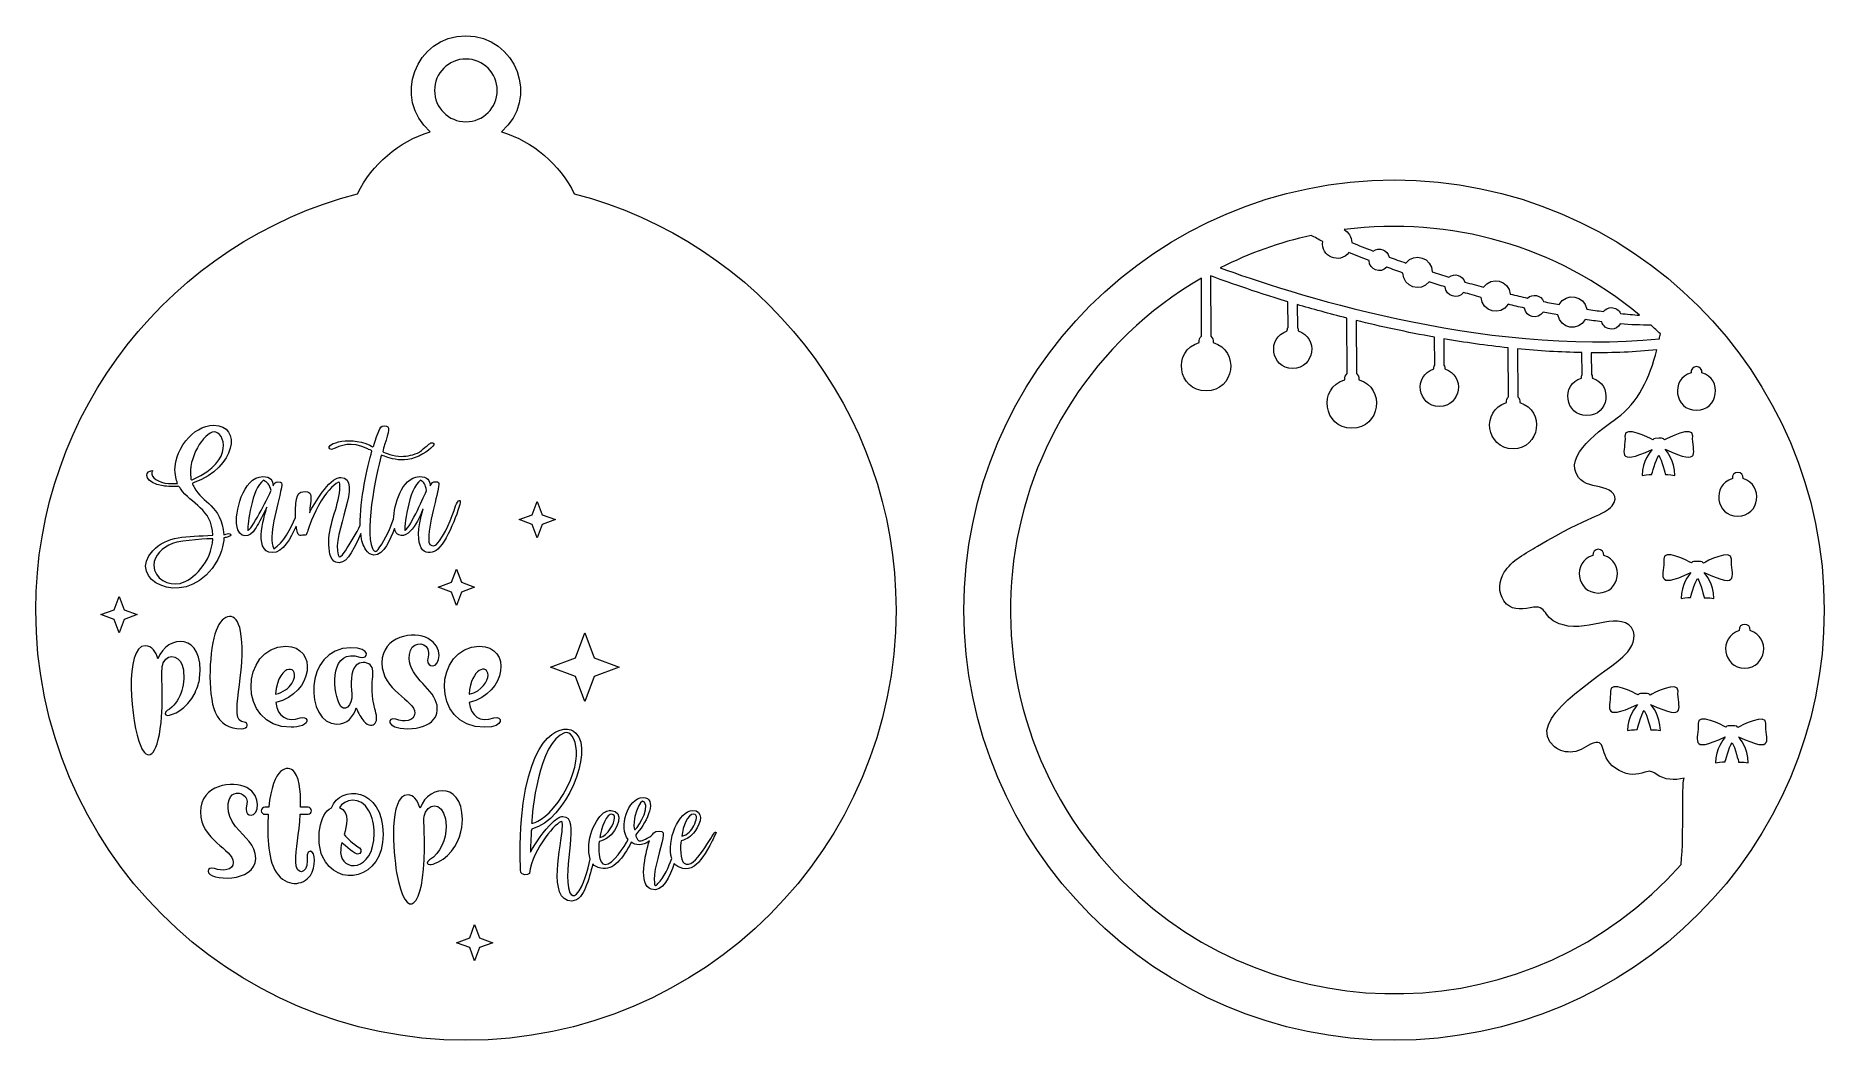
# Model space of a CAD drawing. Header units: inches. Extents: x 47 to 817, y 0 to 432.
import ezdxf

# ---------------------------------------------------------------- set-up
doc = ezdxf.new("R2010")
doc.units = ezdxf.units.IN
doc.header["$MEASUREMENT"] = 0
doc.layers.add('_U+0421_U+043B_U+043E_U+0439 1', color=7, linetype='Continuous')

msp = doc.modelspace()

# ---------------------------------------------------------------- linework, layer by layer
at = {"layer": '_U+0421_U+043B_U+043E_U+0439 1', "color": 7, "lineweight": 9, "true_color": 0xffffff}
for points in [[(260.95, 221.79), (255.25, 223.91), (260.95, 226.03), (263.06, 231.73), (265.18, 226.03), (270.88, 223.91), (265.18, 221.79), (263.06, 216.09), (260.95, 221.79)], [(228.34, 202.66), (230.46, 196.96), (236.15, 194.84), (230.46, 192.73), (228.34, 187.03), (226.22, 192.73), (220.52, 194.84), (226.22, 196.96), (228.34, 202.66)], [(91.05, 183.05), (85.35, 180.93), (83.23, 175.23), (81.11, 180.93), (75.41, 183.05), (81.11, 185.17), (83.23, 190.87), (85.35, 185.17), (91.05, 183.05)], [(268.77, 160.43), (279.57, 164.44), (283.58, 175.23), (287.59, 164.44), (298.38, 160.43), (287.59, 156.42), (283.58, 145.62), (279.57, 156.42), (268.77, 160.43)], [(238.27, 44.05), (243.97, 41.93), (238.27, 39.82), (236.15, 34.12), (234.04, 39.82), (228.34, 41.93), (234.04, 44.05), (236.15, 49.75), (238.27, 44.05)]]:
    msp.add_lwpolyline(points, dxfattribs=at)
at = {"layer": '_U+0421_U+043B_U+043E_U+0439 1', "color": 1, "lineweight": 9, "true_color": 0xff0000}
for points, knots in [([(278.99, 364.08), (272.7, 376.74), (261.42, 386.48), (247.72, 390.7), (264.14, 404.86), (254.16, 432), (232.39, 432), (210.61, 432), (200.63, 404.86), (217.05, 390.7), (203.35, 386.48), (192.07, 376.74), (185.79, 364.08), (106.17, 343.42), (47.39, 271.08), (47.39, 185), (47.39, 82.83), (130.21, 0), (232.39, 0), (334.56, 0), (417.39, 82.83), (417.39, 185), (417.39, 271.08), (358.6, 343.42), (278.99, 364.08)], [0, 0, 0, 0, 1, 1, 1, 2, 2, 2, 3, 3, 3, 4, 4, 4, 5, 5, 5, 6, 6, 6, 7, 7, 7, 8, 8, 8, 8]), ([(232.39, 422), (239.83, 422), (245.89, 415.94), (245.89, 408.5), (245.89, 401.06), (239.83, 395), (232.39, 395), (224.94, 395), (218.89, 401.06), (218.89, 408.5), (218.89, 415.94), (224.94, 422), (232.39, 422)], [0, 0, 0, 0, 1, 1, 1, 2, 2, 2, 3, 3, 3, 4, 4, 4, 4]), ([(631.61, 370), (529.44, 370), (446.61, 287.17), (446.61, 185), (446.61, 82.83), (529.44, 0), (631.61, 0), (733.79, 0), (816.61, 82.83), (816.61, 185), (816.61, 287.17), (733.78, 370), (631.61, 370)], [0, 0, 0, 0, 1, 1, 1, 2, 2, 2, 3, 3, 3, 4, 4, 4, 4]), ([(737.17, 311.82), (734.44, 312.03), (731.72, 312.28), (729.01, 312.56), (728.31, 314.05), (726.81, 315.08), (725.06, 315.08), (723.67, 315.08), (722.45, 314.42), (721.65, 313.41), (719.24, 313.72), (716.84, 314.06), (714.45, 314.41), (713.52, 320.38), (705.51, 321.71), (702.67, 316.39), (700.41, 316.81), (698.17, 317.24), (695.94, 317.69), (694.76, 320.44), (691.23, 321.23), (688.99, 319.17), (686.49, 319.73), (684.02, 320.3), (681.57, 320.89), (681.04, 326.8), (673.36, 328.75), (670.06, 323.85), (667.35, 324.58), (664.68, 325.33), (662.05, 326.1), (661.12, 328.97), (657.63, 330.1), (655.2, 328.15), (652.75, 328.9), (650.34, 329.66), (647.98, 330.42), (647.98, 336.51), (640.29, 339.06), (636.65, 334.25), (634.18, 335.12), (631.78, 335.98), (629.45, 336.84), (628.77, 339.88), (625.19, 341.28), (622.62, 339.41), (619.38, 340.65), (616.3, 341.87), (613.41, 343.05), (613.41, 345.48), (612.06, 347.55), (610.1, 348.61), (655.9, 354.54), (701.63, 341.51), (737.17, 311.82)], [0, 0, 0, 0, 1, 1, 1, 2, 2, 2, 3, 3, 3, 4, 4, 4, 5, 5, 5, 6, 6, 6, 7, 7, 7, 8, 8, 8, 9, 9, 9, 10, 10, 10, 11, 11, 11, 12, 12, 12, 13, 13, 13, 14, 14, 14, 15, 15, 15, 16, 16, 16, 17, 17, 17, 18, 18, 18, 18]), ([(556.87, 332.19), (569.24, 338.48), (582.36, 343.17), (595.99, 346.16), (597.5, 345.48), (599.16, 344.26), (600.91, 343.49), (599.95, 337), (608.26, 333.63), (612.16, 338.76), (614.9, 337.65), (617.8, 336.5), (620.86, 335.32), (620.92, 331.38), (625.77, 329.52), (628.45, 332.47), (630.7, 331.64), (633.03, 330.8), (635.41, 329.97), (635.41, 323.93), (643.07, 321.37), (646.72, 326.15), (648.97, 325.42), (651.27, 324.69), (653.61, 323.97), (653.87, 319.95), (658.97, 318.4), (661.42, 321.63), (663.92, 320.91), (666.46, 320.2), (669.04, 319.5), (669.36, 313.35), (677.42, 311.3), (680.67, 316.51), (682.97, 315.96), (685.3, 315.41), (687.65, 314.89), (688.19, 310.83), (693.51, 309.68), (695.67, 313.18), (697.78, 312.75), (699.91, 312.34), (702.05, 311.95), (702.98, 305.99), (710.99, 304.65), (713.82, 309.98), (716.18, 309.62), (718.54, 309.29), (720.92, 308.99), (721.45, 307.18), (723.1, 305.85), (725.09, 305.85), (726.71, 305.85), (728.11, 306.74), (728.87, 308.06), (733.3, 307.6), (737.72, 307.73), (742.19, 307.47), (743.52, 306.26), (744.83, 305.03), (746.13, 303.78), (745.99, 303.09), (745.85, 302.4), (745.7, 301.71), (670.08, 293.82), (583.93, 322.29), (556.87, 332.19)], [0, 0, 0, 0, 1, 1, 1, 2, 2, 2, 3, 3, 3, 4, 4, 4, 5, 5, 5, 6, 6, 6, 7, 7, 7, 8, 8, 8, 9, 9, 9, 10, 10, 10, 11, 11, 11, 12, 12, 12, 13, 13, 13, 14, 14, 14, 15, 15, 15, 16, 16, 16, 17, 17, 17, 18, 18, 18, 19, 19, 19, 20, 20, 20, 21, 21, 21, 22, 22, 22, 22]), ([(514.94, 68.33), (438.42, 144.84), (454.96, 273.1), (548.75, 327.75), (548.75, 327.75), (548.75, 302.79), (548.75, 302.79), (547.99, 302.13), (547.59, 301.17), (547.75, 300.07), (536.06, 296.64), (538.49, 279.23), (550.75, 279.23), (563.02, 279.23), (565.42, 296.64), (553.75, 300.07), (553.91, 301.17), (553.5, 302.13), (552.75, 302.79), (552.75, 302.79), (552.62, 328.75), (552.62, 328.75), (559.18, 326.3), (570.81, 322.16), (585.87, 317.62), (585.87, 317.62), (586.01, 306.6), (586.01, 306.6), (585.68, 306.08), (585.61, 305.57), (585.68, 305.03), (576.65, 302.38), (578.53, 288.92), (588.01, 288.92), (597.5, 288.92), (599.35, 302.38), (590.33, 305.03), (590.41, 305.57), (590.33, 306.08), (590.01, 306.6), (590.01, 306.6), (589.88, 316.43), (589.88, 316.43), (596.47, 314.49), (603.65, 312.5), (611.29, 310.56), (611.29, 310.56), (611.42, 286.76), (611.42, 286.76), (610.67, 286.1), (610.26, 285.14), (610.42, 284.04), (598.7, 280.6), (601.18, 263.19), (613.42, 263.19), (625.7, 263.19), (628.1, 280.61), (616.43, 284.04), (616.59, 285.14), (616.18, 286.1), (615.42, 286.76), (615.42, 286.76), (615.29, 309.56), (615.29, 309.56), (625.81, 306.97), (637.12, 304.49), (648.94, 302.36), (648.94, 302.36), (649.07, 290.27), (649.07, 290.27), (648.75, 289.75), (648.67, 289.24), (648.75, 288.7), (639.71, 286.05), (641.59, 272.58), (651.07, 272.58), (660.56, 272.58), (662.41, 286.05), (653.39, 288.7), (653.47, 289.24), (653.39, 289.75), (653.07, 290.27), (653.07, 290.27), (652.94, 301.66), (652.94, 301.66), (661.96, 300.11), (671.24, 298.79), (680.67, 297.77), (680.67, 297.77), (680.8, 276.73), (680.8, 276.73), (680.15, 276.11), (679.8, 275.23), (679.94, 274.22), (668.81, 270.95), (671.13, 254.37), (682.8, 254.37), (694.49, 254.37), (696.78, 270.95), (685.66, 274.22), (685.81, 275.23), (685.46, 276.11), (684.8, 276.73), (684.8, 276.73), (684.67, 297.36), (684.67, 297.36), (693.84, 296.47), (703.12, 295.89), (712.4, 295.72), (712.4, 295.72), (712.54, 286.31), (712.54, 286.31), (712.22, 285.79), (712.14, 285.28), (712.21, 284.74), (703.16, 282.07), (705.08, 268.62), (714.54, 268.62), (724.03, 268.62), (725.88, 282.08), (716.86, 284.74), (716.94, 285.28), (716.86, 285.78), (716.54, 286.31), (716.54, 286.31), (716.4, 295.67), (716.4, 295.67), (725.86, 295.61), (735.13, 295.97), (744.61, 296.9), (741.59, 285), (736.51, 274.18), (727.54, 267.61), (721.6, 263.25), (703.59, 251.35), (710.94, 242.04), (713.43, 238.9), (717.78, 238.52), (721.39, 237.62), (725.12, 236.69), (728.7, 233.98), (725.35, 229.86), (721.76, 225.46), (716.35, 226.09), (693.31, 212.47), (688.25, 209.48), (682.19, 206.4), (678.96, 201.26), (676.61, 197.55), (676.31, 192.63), (678.87, 188.92), (681.65, 184.9), (685.88, 185.15), (690.18, 186.03), (698.33, 187.7), (694.64, 181.29), (704.27, 178.61), (710.37, 176.92), (716.29, 178.84), (722.32, 179.8), (726.63, 180.49), (732.91, 180.95), (734.55, 175.76), (735.86, 171.63), (732.85, 167.39), (729.97, 164.84), (719.81, 155.82), (686.81, 137.47), (700.67, 126.16), (702.92, 124.33), (705.67, 123.71), (708.54, 124.02), (712.06, 124.39), (714.15, 126.69), (717.28, 127.72), (723.86, 129.9), (718.62, 121.14), (728.45, 115.96), (732.64, 113.75), (736.08, 114.1), (739.5, 115.26), (741.65, 115.98), (742.27, 115.75), (744.13, 114.52), (748.24, 111.83), (752.13, 111.65), (756.32, 112.71), (755.14, 108.26), (756.44, 90.28), (755.05, 75.51), (690.89, 3.37), (581.17, 2.1), (514.94, 68.33)], [0, 0, 0, 0, 1, 1, 1, 2, 2, 2, 3, 3, 3, 4, 4, 4, 5, 5, 5, 6, 6, 6, 7, 7, 7, 8, 8, 8, 9, 9, 9, 10, 10, 10, 11, 11, 11, 12, 12, 12, 13, 13, 13, 14, 14, 14, 15, 15, 15, 16, 16, 16, 17, 17, 17, 18, 18, 18, 19, 19, 19, 20, 20, 20, 21, 21, 21, 22, 22, 22, 23, 23, 23, 24, 24, 24, 25, 25, 25, 26, 26, 26, 27, 27, 27, 28, 28, 28, 29, 29, 29, 30, 30, 30, 31, 31, 31, 32, 32, 32, 33, 33, 33, 34, 34, 34, 35, 35, 35, 36, 36, 36, 37, 37, 37, 38, 38, 38, 39, 39, 39, 40, 40, 40, 41, 41, 41, 42, 42, 42, 43, 43, 43, 44, 44, 44, 45, 45, 45, 46, 46, 46, 47, 47, 47, 48, 48, 48, 49, 49, 49, 50, 50, 50, 51, 51, 51, 52, 52, 52, 53, 53, 53, 54, 54, 54, 55, 55, 55, 56, 56, 56, 57, 57, 57, 58, 58, 58, 59, 59, 59, 60, 60, 60, 61, 61, 61, 62, 62, 62, 63, 63, 63, 64, 64, 64, 64]), ([(761.67, 289.72), (763.05, 289.72), (764.21, 288.52), (763.99, 287.03), (773.03, 284.37), (771.15, 270.91), (761.67, 270.91), (752.18, 270.91), (750.32, 284.38), (759.34, 287.03), (759.13, 288.52), (760.28, 289.72), (761.67, 289.72)], [0, 0, 0, 0, 1, 1, 1, 2, 2, 2, 3, 3, 3, 4, 4, 4, 4]), ([(752.41, 242.91), (749.89, 243.35), (748.28, 243.27), (748.28, 243.27), (748.28, 243.27), (746.79, 249.62), (745.45, 251.58), (744.11, 249.63), (742.45, 243.34), (742.45, 243.34), (742.45, 243.34), (740.84, 243.35), (738.33, 242.92), (738.4, 249.13), (741.76, 252.95), (742.57, 254.1), (726.11, 246.45), (731.43, 253.42), (730.91, 259.83), (730.52, 264.6), (741.32, 259.07), (742.86, 258.25), (743.06, 258.6), (743.41, 258.84), (743.83, 258.84), (746.4, 258.84), (747.51, 259.16), (747.97, 258.19), (748.97, 258.73), (760.44, 264.75), (760.04, 259.83), (759.52, 253.45), (764.86, 246.38), (748.24, 254.16), (748.91, 253.26), (752.33, 249.47), (752.41, 242.91)], [0, 0, 0, 0, 1, 1, 1, 2, 2, 2, 3, 3, 3, 4, 4, 4, 5, 5, 5, 6, 6, 6, 7, 7, 7, 8, 8, 8, 9, 9, 9, 10, 10, 10, 11, 11, 11, 12, 12, 12, 12]), ([(779.42, 244.22), (780.8, 244.22), (781.96, 243.02), (781.74, 241.53), (790.78, 238.87), (788.9, 225.41), (779.42, 225.41), (769.93, 225.41), (768.07, 238.88), (777.09, 241.53), (776.88, 243.02), (778.03, 244.22), (779.42, 244.22)], [0, 0, 0, 0, 1, 1, 1, 2, 2, 2, 3, 3, 3, 4, 4, 4, 4]), ([(719.44, 211.15), (720.82, 211.15), (721.98, 209.95), (721.76, 208.46), (730.8, 205.8), (728.92, 192.34), (719.44, 192.34), (709.95, 192.34), (708.09, 205.81), (717.12, 208.46), (716.9, 209.95), (718.06, 211.15), (719.44, 211.15)], [0, 0, 0, 0, 1, 1, 1, 2, 2, 2, 3, 3, 3, 4, 4, 4, 4]), ([(769.09, 189.96), (766.58, 190.4), (764.97, 190.32), (764.97, 190.32), (764.97, 190.32), (763.47, 196.67), (762.13, 198.63), (760.79, 196.68), (759.13, 190.39), (759.13, 190.39), (759.13, 190.39), (757.52, 190.4), (755.01, 189.97), (755.08, 196.18), (758.44, 200), (759.26, 201.15), (742.79, 193.5), (748.11, 200.47), (747.59, 206.88), (747.21, 211.65), (758, 206.12), (759.55, 205.3), (759.74, 205.65), (760.09, 205.89), (760.51, 205.89), (763.09, 205.89), (764.2, 206.21), (764.66, 205.24), (765.66, 205.77), (777.12, 211.79), (776.72, 206.88), (776.2, 200.5), (781.55, 193.43), (764.92, 201.21), (765.59, 200.31), (769.02, 196.52), (769.09, 189.96)], [0, 0, 0, 0, 1, 1, 1, 2, 2, 2, 3, 3, 3, 4, 4, 4, 5, 5, 5, 6, 6, 6, 7, 7, 7, 8, 8, 8, 9, 9, 9, 10, 10, 10, 11, 11, 11, 12, 12, 12, 12]), ([(782.38, 160.05), (772.89, 160.05), (771.03, 173.51), (780.06, 176.16), (779.54, 179.72), (785.21, 179.71), (784.7, 176.16), (793.74, 173.51), (791.86, 160.05), (782.38, 160.05)], [0, 0, 0, 0, 1, 1, 1, 2, 2, 2, 3, 3, 3, 3]), ([(746.12, 133.19), (743.6, 133.62), (741.99, 133.55), (741.99, 133.55), (741.99, 133.55), (740.5, 139.9), (739.16, 141.86), (737.82, 139.9), (736.16, 133.62), (736.16, 133.62), (736.16, 133.62), (734.55, 133.62), (732.04, 133.19), (732.11, 139.4), (735.47, 143.22), (736.29, 144.38), (719.82, 136.72), (725.14, 143.7), (724.62, 150.11), (724.24, 154.88), (735.03, 149.34), (736.58, 148.53), (736.77, 148.87), (737.12, 149.11), (737.54, 149.11), (740.12, 149.11), (741.23, 149.44), (741.69, 148.47), (742.69, 149), (754.15, 155.02), (753.75, 150.11), (753.23, 143.72), (758.58, 136.66), (741.95, 144.44), (742.62, 143.53), (746.04, 139.75), (746.12, 133.19)], [0, 0, 0, 0, 1, 1, 1, 2, 2, 2, 3, 3, 3, 4, 4, 4, 5, 5, 5, 6, 6, 6, 7, 7, 7, 8, 8, 8, 9, 9, 9, 10, 10, 10, 11, 11, 11, 12, 12, 12, 12]), ([(783.9, 119.29), (781.39, 119.73), (779.78, 119.65), (779.78, 119.65), (779.78, 119.65), (778.28, 126), (776.95, 127.96), (775.61, 126), (773.94, 119.72), (773.94, 119.72), (773.94, 119.72), (772.34, 119.73), (769.82, 119.29), (769.89, 125.5), (773.25, 129.32), (774.07, 130.48), (757.61, 122.82), (762.93, 129.8), (762.41, 136.21), (762.02, 140.98), (772.81, 135.44), (774.36, 134.63), (774.55, 134.97), (774.9, 135.21), (775.33, 135.21), (777.9, 135.21), (779.01, 135.54), (779.47, 134.57), (780.47, 135.1), (791.93, 141.12), (791.53, 136.21), (791.01, 129.82), (796.36, 122.76), (779.74, 130.54), (780.41, 129.64), (783.83, 125.85), (783.9, 119.29)], [0, 0, 0, 0, 1, 1, 1, 2, 2, 2, 3, 3, 3, 4, 4, 4, 5, 5, 5, 6, 6, 6, 7, 7, 7, 8, 8, 8, 9, 9, 9, 10, 10, 10, 11, 11, 11, 12, 12, 12, 12])]:
    msp.add_open_spline(points, degree=3, knots=knots, dxfattribs=at)
at = {"layer": '_U+0421_U+043B_U+043E_U+0439 1', "color": 7, "lineweight": 9, "true_color": 0xffffff}
for points, knots in [([(123.28, 202.93), (127.12, 207.96), (128.28, 213.68), (128.28, 216), (128.28, 216.03), (128.34, 216.06), (128.46, 216.09), (129.18, 216.26), (129.35, 216.16), (130.18, 216.5), (131.65, 217.1), (131.45, 217.76), (130.82, 217.85), (129.94, 217.97), (129.73, 217.68), (128.29, 217.41), (127.05, 230.35), (119.12, 230.86), (115.53, 237.83), (115.46, 237.96), (114.74, 239.31), (114.74, 239.46), (114.74, 239.55), (115.49, 239.82), (115.57, 239.85), (133.32, 246.3), (136.21, 264.47), (124.02, 264.47), (119.11, 264.47), (115.06, 261.64), (111.95, 257.85), (104.29, 247.83), (108.29, 240.5), (108.29, 239.5), (108.12, 239.33), (104.74, 239.45), (104.48, 239.46), (100, 239.7), (96.84, 242.09), (97.25, 244.34), (97.28, 244.57), (97.71, 244.73), (97.71, 244.95), (97.71, 245.13), (97.05, 244.99), (96.88, 244.95), (93.96, 244.2), (94.15, 239.77), (102.11, 238.37), (103.36, 238.12), (108.07, 238.1), (108.69, 238.24), (109.08, 238.24), (109.39, 237.64), (109.65, 237.28), (114.23, 230.39), (123.1, 228.91), (123.54, 217.15), (112.23, 216.62), (103.71, 216.96), (97.71, 210.53), (86.16, 198.5), (109.94, 185.4), (123.28, 202.93)], [0, 0, 0, 0, 1, 1, 1, 2, 2, 2, 3, 3, 3, 4, 4, 4, 5, 5, 5, 6, 6, 6, 7, 7, 7, 8, 8, 8, 9, 9, 9, 10, 10, 10, 11, 11, 11, 12, 12, 12, 13, 13, 13, 14, 14, 14, 15, 15, 15, 16, 16, 16, 17, 17, 17, 18, 18, 18, 19, 19, 19, 20, 20, 20, 21, 21, 21, 21]), ([(114.04, 241.9), (112.64, 250.24), (119.73, 261.32), (124.07, 261.64), (128.52, 261.64), (133.09, 249.3), (115.29, 241.31), (114.21, 240.83), (114.14, 240.76), (114.04, 241.9)], [0, 0, 0, 0, 1, 1, 1, 2, 2, 2, 3, 3, 3, 3]), ([(141.8, 219.9), (142.59, 221.31), (144.74, 224.64), (146.72, 229.27), (146.72, 228.27), (140.09, 209.7), (149.16, 209.7), (153.67, 209.7), (157.07, 215.83), (159.35, 221.16), (160.04, 215.91), (161.08, 217.2), (162.69, 217.2), (163.64, 217.2), (163.82, 217.36), (164.04, 218.07), (164.51, 219.53), (164.89, 221.13), (167.79, 227.72), (170.76, 234.09), (174.12, 237.69), (176.64, 239.41), (178.24, 240.59), (178.06, 239.83), (178.16, 238.25), (178.16, 230.57), (173.43, 222.49), (173.43, 214.19), (173.43, 210.81), (173.7, 206.56), (176.44, 205.56), (180.59, 204.43), (183.1, 208.6), (187.15, 217.98), (187.49, 214.6), (188.18, 212.75), (189.38, 210.88), (190.21, 209.75), (191.34, 208.66), (192.74, 208.66), (197.16, 208.66), (199.93, 215.52), (201.66, 220.05), (202.06, 218.6), (202.68, 217.69), (203.54, 217.33), (209.2, 214.94), (213.96, 228.61), (213.96, 228.61), (208.83, 210.43), (215.15, 207.99), (219.53, 210.57), (223.9, 213.24), (229.99, 229.03), (229.99, 232.01), (229.9, 232.15), (229.75, 232.14), (229.6, 232.14), (228.95, 232), (228.5, 231.29), (227.98, 229.78), (226.23, 224.9), (223.71, 217.15), (219.58, 213.12), (218.5, 212.07), (216.67, 212.73), (216.51, 214.23), (215.72, 221.6), (220.53, 234.68), (220.77, 239.01), (220.81, 239.7), (220.57, 240.2), (219.4, 240.2), (218.03, 240.2), (217.88, 239.99), (217.09, 238.42), (216.81, 240.79), (216.18, 242.38), (212.26, 242.38), (204.54, 242.01), (201.59, 229.93), (201.26, 224.11), (199.78, 220.18), (198.17, 216.05), (195.09, 211.71), (193.68, 209.67), (193.11, 209.8), (192.26, 211.45), (188.29, 219.37), (195.03, 249.38), (196.13, 251.58), (197.13, 251.58), (204.89, 246.75), (213.87, 252.14), (217.38, 254.25), (220.58, 257.24), (217.29, 256.87), (217.01, 256.84), (212.77, 253.23), (212.39, 252.97), (210.1, 251.69), (207.09, 251.1), (204.67, 251.1), (201.47, 251.1), (197.16, 252.68), (196.66, 253.19), (196.66, 253.65), (197.3, 255.63), (197.44, 256.06), (199.2, 261.82), (200.12, 264.26), (197.31, 264.26), (195.73, 264.26), (195.61, 263.47), (194.96, 261.92), (191.79, 254.43), (193.5, 254.68), (191.08, 255.89), (181.59, 260.4), (170.17, 255.85), (174.56, 254.02), (178.74, 255.78), (182.81, 257.96), (190.21, 254.28), (190.35, 254.21), (191.99, 253.52), (191.99, 253.36), (189.9, 246.89), (186.92, 232.35), (186.9, 221.49), (185.46, 218.12), (182.61, 213.56), (180.6, 210.5), (180.15, 209.8), (178.53, 207.41), (177.82, 207.88), (177.74, 207.93), (177.62, 208.21), (177.48, 208.7), (174.46, 217.23), (188.6, 241.99), (178.62, 241.99), (177.92, 241.99), (177.22, 241.8), (176.5, 241.45), (171.23, 238.78), (165.15, 226.87), (165.15, 226.87), (165.15, 227.1), (165.51, 230.26), (165.54, 230.66), (165.89, 234.42), (166.08, 235.89), (163.32, 235.96), (160.26, 236.03), (158.96, 234.87), (159.06, 224.78), (157.16, 220.26), (153.98, 213.72), (149.73, 211.36), (147.05, 216.72), (151.47, 229.43), (153.02, 237.57), (153.42, 239.66), (153.47, 240.2), (151.47, 240.2), (150.4, 240.13), (150.21, 239.73), (149.55, 238.42), (149.27, 240.79), (148.49, 242.38), (145.11, 242.38), (136.15, 242.38), (133, 226.11), (133.82, 221.42), (134.76, 215.35), (139.58, 215.98), (141.8, 219.9)], [0, 0, 0, 0, 1, 1, 1, 2, 2, 2, 3, 3, 3, 4, 4, 4, 5, 5, 5, 6, 6, 6, 7, 7, 7, 8, 8, 8, 9, 9, 9, 10, 10, 10, 11, 11, 11, 12, 12, 12, 13, 13, 13, 14, 14, 14, 15, 15, 15, 16, 16, 16, 17, 17, 17, 18, 18, 18, 19, 19, 19, 20, 20, 20, 21, 21, 21, 22, 22, 22, 23, 23, 23, 24, 24, 24, 25, 25, 25, 26, 26, 26, 27, 27, 27, 28, 28, 28, 29, 29, 29, 30, 30, 30, 31, 31, 31, 32, 32, 32, 33, 33, 33, 34, 34, 34, 35, 35, 35, 36, 36, 36, 37, 37, 37, 38, 38, 38, 39, 39, 39, 40, 40, 40, 41, 41, 41, 42, 42, 42, 43, 43, 43, 44, 44, 44, 45, 45, 45, 46, 46, 46, 47, 47, 47, 48, 48, 48, 49, 49, 49, 50, 50, 50, 51, 51, 51, 52, 52, 52, 53, 53, 53, 54, 54, 54, 55, 55, 55, 56, 56, 56, 57, 57, 57, 58, 58, 58, 59, 59, 59, 59]), ([(145.33, 240.85), (147.07, 239.93), (147.94, 238.97), (148.64, 236.37), (147.77, 234.63), (141.23, 220.97), (138.71, 219.2), (138.59, 219.23), (138.53, 219.49), (138.53, 219.98), (138.53, 221.03), (140.19, 237.54), (145.33, 240.85)], [0, 0, 0, 0, 1, 1, 1, 2, 2, 2, 3, 3, 3, 4, 4, 4, 4]), ([(212.87, 240.85), (214.61, 239.93), (214.81, 239.04), (215.51, 236.44), (214.65, 234.71), (208.77, 220.97), (206.24, 219.2), (205.58, 219.36), (207.69, 237.51), (212.87, 240.85)], [0, 0, 0, 0, 1, 1, 1, 2, 2, 2, 3, 3, 3, 3]), ([(106.16, 213.67), (110.51, 215.23), (122.53, 215.69), (123.53, 215.69), (123.08, 205.7), (115, 197.84), (109.47, 196.46), (104.69, 195.42), (98.18, 198.31), (98.18, 204.26), (98.18, 208.55), (101.91, 212.01), (106.16, 213.67)], [0, 0, 0, 0, 1, 1, 1, 2, 2, 2, 3, 3, 3, 4, 4, 4, 4]), ([(135.45, 175.97), (138.68, 158.33), (129.44, 137.1), (137.05, 136.8), (138.92, 136.73), (138.99, 133.93), (135.9, 133.93), (130.43, 133.93), (126.66, 136.3), (124.59, 141.03), (121.01, 149.29), (122.06, 168.61), (124.98, 176.24), (127.82, 183.69), (133.81, 184.87), (135.45, 175.97)], [0, 0, 0, 0, 1, 1, 1, 2, 2, 2, 3, 3, 3, 4, 4, 4, 5, 5, 5, 5]), ([(117.86, 155.64), (117.65, 153.92), (117, 151.87), (115.9, 149.48), (112.45, 142), (105.9, 139.71), (104.07, 139.71), (102.87, 139.71), (102.52, 140.89), (103.94, 141.75), (109.58, 145.23), (111.73, 152.23), (110.86, 159.32), (110.15, 165.02), (104.74, 167.27), (102.25, 162.3), (100.71, 159.07), (102.62, 148.95), (101.31, 136.69), (99.57, 120.88), (95.24, 120.18), (92.51, 126.48), (88.22, 136.35), (85.31, 169.66), (94.5, 169.66), (97.54, 169.66), (98.99, 166.94), (99.92, 163.99), (103.63, 174.66), (120.25, 175.7), (117.86, 155.64)], [0, 0, 0, 0, 1, 1, 1, 2, 2, 2, 3, 3, 3, 4, 4, 4, 5, 5, 5, 6, 6, 6, 7, 7, 7, 8, 8, 8, 9, 9, 9, 10, 10, 10, 10]), ([(157.23, 134.61), (158.85, 134.61), (160.46, 134.88), (162.06, 135.43), (165.15, 136.44), (164.19, 139.69), (161.16, 138.64), (155.54, 136.76), (151.42, 138.95), (150.59, 145.22), (167.02, 149.26), (168.65, 169.43), (154.93, 169.43), (135.64, 169.43), (133.57, 134.61), (157.23, 134.61)], [0, 0, 0, 0, 1, 1, 1, 2, 2, 2, 3, 3, 3, 4, 4, 4, 5, 5, 5, 5]), ([(202.27, 138.02), (205.58, 136.85), (210.4, 137.08), (210.4, 140.68), (210.4, 146.48), (196.27, 150.14), (196.27, 162.37), (196.27, 174.07), (210.2, 176.07), (216.19, 172.82), (222.96, 169.15), (221.24, 160.97), (218.02, 160.97), (216.86, 160.97), (215.92, 161.71), (215.92, 163.5), (215.92, 164.08), (216.31, 165.47), (216.31, 166.81), (216.31, 170.89), (209.99, 172.07), (208.57, 167.6), (205.57, 158.12), (216.38, 152.78), (219.22, 146.42), (222.05, 140.08), (218.06, 133.97), (207.33, 133.97), (197.25, 133.97), (198.63, 139.29), (202.27, 138.02)], [0, 0, 0, 0, 1, 1, 1, 2, 2, 2, 3, 3, 3, 4, 4, 4, 5, 5, 5, 6, 6, 6, 7, 7, 7, 8, 8, 8, 9, 9, 9, 10, 10, 10, 10]), ([(238.16, 169.43), (218.77, 169.43), (216.79, 134.61), (240.46, 134.61), (249.42, 134.61), (248.04, 139.91), (244.38, 138.64), (238.34, 136.62), (234.58, 139.39), (233.81, 145.22), (249.98, 149.19), (252.25, 169.43), (238.16, 169.43)], [0, 0, 0, 0, 1, 1, 1, 2, 2, 2, 3, 3, 3, 4, 4, 4, 4]), ([(157.49, 153.48), (156.23, 151.43), (153.87, 149.59), (150.52, 148.78), (151.62, 163.27), (162.31, 161.3), (157.49, 153.48)], [0, 0, 0, 0, 1, 1, 1, 2, 2, 2, 2]), ([(177.77, 145.05), (180.02, 140.14), (183.63, 143.88), (183.33, 149.01), (182.99, 152.95), (182.54, 158.64), (185.26, 161.33), (186.72, 162.76), (189.62, 162.93), (191.24, 161.38), (194.16, 158.59), (190.25, 154.04), (193.25, 142.52), (193.9, 140.07), (194.51, 137.79), (193.3, 136.33), (192.37, 135.21), (190.47, 134.93), (188.46, 137.21), (187.22, 138.64), (186.14, 140.57), (185.21, 143.01), (184.14, 139), (181.23, 135.98), (176.88, 135.98), (163.14, 135.98), (162.26, 168.79), (182.91, 168.79), (191.81, 168.79), (190.48, 163.49), (186.83, 164.77), (174.23, 168.96), (174.86, 151.42), (177.77, 145.05)], [0, 0, 0, 0, 1, 1, 1, 2, 2, 2, 3, 3, 3, 4, 4, 4, 5, 5, 5, 6, 6, 6, 7, 7, 7, 8, 8, 8, 9, 9, 9, 10, 10, 10, 11, 11, 11, 11]), ([(233.75, 148.78), (234.62, 160.35), (241.92, 161.71), (241.92, 157.05), (241.92, 154.53), (239.54, 150.18), (233.75, 148.78)], [0, 0, 0, 0, 1, 1, 1, 2, 2, 2, 2]), ([(339.52, 89.46), (338.52, 89.12), (330.82, 72.65), (326.21, 76.08), (324.61, 77.27), (324.57, 83.84), (324.93, 85.8), (327.69, 86.52), (329.18, 87.58), (330.85, 89.8), (333.79, 93.73), (334.58, 98.82), (330.03, 98.82), (323.77, 98.82), (318.58, 85.7), (320.96, 78.09), (319.7, 74.79), (317.53, 69.84), (314.99, 67.36), (314.08, 66.36), (313.43, 65.46), (313.43, 69.11), (313.43, 74.65), (316.09, 82), (317.09, 86.71), (317.54, 89.17), (317.39, 89.98), (315.52, 89.98), (313.15, 89.98), (313.09, 88.73), (311.9, 87.8), (311.04, 87.13), (308.37, 85.71), (307.2, 85.71), (306.52, 85.71), (306.25, 86.21), (305.93, 86.84), (305.13, 88.44), (305.44, 88.57), (306.15, 89.28), (310.52, 93.88), (314.86, 104.36), (308.63, 104.36), (301.85, 104.36), (297.99, 91.39), (302.21, 86.27), (300.57, 83.37), (295.61, 75.51), (292.29, 75.51), (289.22, 75.51), (289.35, 83.47), (289.71, 85.43), (291.05, 85.77), (292.39, 86.42), (293.26, 87), (297.83, 90.05), (300.67, 98.82), (294.86, 98.82), (293.63, 98.82), (293.09, 98.67), (292.38, 98.3), (288.19, 95.99), (283.38, 85.42), (285.88, 77.85), (284.9, 73.39), (283.17, 66.37), (279.89, 62.78), (279.05, 61.86), (277.51, 62.17), (277.12, 63.35), (277.11, 63.36), (277.11, 63.37), (277.11, 63.38), (273.41, 74.46), (281.95, 96.25), (274.12, 96.25), (272.6, 96.25), (271.11, 94.95), (269.98, 93.94), (265.58, 90.01), (262.55, 84.96), (260.18, 80.91), (260.18, 84.29), (260.49, 89.78), (260.57, 90.37), (260.64, 90.72), (260.72, 90.8), (260.99, 90.87), (275.31, 94.78), (287.58, 123.85), (279.74, 132.11), (275.03, 136.83), (259.61, 133.76), (256.26, 95.07), (255.56, 85.71), (255.68, 73.71), (256, 72.2), (256.27, 71), (258.99, 70.92), (259.75, 71.68), (261.01, 82.72), (271.8, 94.12), (273.58, 94.12), (274.12, 94.12), (273.86, 91.66), (273.84, 91.11), (273.61, 84.78), (267.15, 59.82), (277.92, 59.82), (280.95, 60.07), (282.75, 62.79), (283.86, 65.62), (285.13, 68.83), (286.21, 72.66), (286.93, 75.82), (287.71, 74.93), (288.85, 74.3), (290.38, 73.94), (295.81, 72.74), (300.04, 78.38), (303.49, 85.19), (305.23, 83.89), (308.28, 83.21), (311.32, 85.74), (309.53, 80.13), (306.41, 66.68), (312.12, 64.97), (317.11, 63.3), (320.02, 70.71), (321.99, 75.95), (323.45, 74.13), (327.4, 72.7), (330.51, 74.86), (332.95, 76.57), (335.56, 80.22), (338.35, 85.79), (338.52, 86.14), (339.96, 88.98), (339.96, 89.37), (339.89, 89.44), (339.63, 89.46), (339.52, 89.46)], [0, 0, 0, 0, 1, 1, 1, 2, 2, 2, 3, 3, 3, 4, 4, 4, 5, 5, 5, 6, 6, 6, 7, 7, 7, 8, 8, 8, 9, 9, 9, 10, 10, 10, 11, 11, 11, 12, 12, 12, 13, 13, 13, 14, 14, 14, 15, 15, 15, 16, 16, 16, 17, 17, 17, 18, 18, 18, 19, 19, 19, 20, 20, 20, 21, 21, 21, 22, 22, 22, 23, 23, 23, 24, 24, 24, 25, 25, 25, 26, 26, 26, 27, 27, 27, 28, 28, 28, 29, 29, 29, 30, 30, 30, 31, 31, 31, 32, 32, 32, 33, 33, 33, 34, 34, 34, 35, 35, 35, 36, 36, 36, 37, 37, 37, 38, 38, 38, 39, 39, 39, 40, 40, 40, 41, 41, 41, 42, 42, 42, 43, 43, 43, 44, 44, 44, 45, 45, 45, 46, 46, 46, 47, 47, 47, 47]), ([(260.68, 93.6), (260.68, 97.14), (263.74, 128.56), (274.86, 132.16), (279.56, 133.92), (284.56, 119.84), (272.1, 102.42), (266.75, 94.95), (261.68, 93.29), (260.68, 93.29), (260.61, 93.36), (260.64, 93.51), (260.68, 93.6)], [0, 0, 0, 0, 1, 1, 1, 2, 2, 2, 3, 3, 3, 4, 4, 4, 4]), ([(165.51, 70.88), (162.36, 66.41), (155.08, 65.74), (150.85, 72.24), (146.78, 78.48), (146.94, 89.7), (147.38, 97.17), (146.09, 97.17), (145.44, 97.01), (144.84, 97.61), (144.23, 98.22), (144.28, 99.19), (144.84, 99.75), (145.46, 100.37), (146.16, 100.19), (147.61, 100.19), (149.29, 117.52), (155.77, 118.81), (158.63, 115.36), (161.42, 111.99), (161.29, 104.27), (161.29, 100.19), (161.29, 100.19), (164.5, 100.19), (164.5, 100.19), (166.47, 100.19), (166.49, 97.17), (164.5, 97.17), (164.5, 97.17), (161.16, 97.17), (161.16, 97.17), (160.59, 88.63), (159.18, 82.12), (159.18, 76.75), (159.18, 70.89), (164.15, 71.01), (164.15, 77.2), (164.12, 78.66), (163.7, 81.25), (165.51, 81.25), (167.8, 81.25), (167.96, 74.38), (165.51, 70.88)], [0, 0, 0, 0, 1, 1, 1, 2, 2, 2, 3, 3, 3, 4, 4, 4, 5, 5, 5, 6, 6, 6, 7, 7, 7, 8, 8, 8, 9, 9, 9, 10, 10, 10, 11, 11, 11, 12, 12, 12, 13, 13, 13, 14, 14, 14, 14]), ([(139.96, 96.78), (138.8, 96.78), (137.85, 97.52), (137.85, 99.31), (137.85, 99.89), (138.24, 101.28), (138.24, 102.62), (138.24, 105.99), (134.03, 107.23), (131.87, 105.47), (129.69, 103.7), (128.79, 97.52), (133.33, 91.94), (137.45, 86.87), (141.97, 84.26), (141.97, 78.11), (141.97, 67.57), (121.52, 68.53), (121.52, 72.69), (121.52, 73.69), (122.47, 74.43), (124.21, 73.83), (127.56, 72.65), (132.34, 72.91), (132.34, 76.49), (132.34, 82.29), (118.21, 85.95), (118.21, 98.18), (118.21, 110.05), (132.32, 111.78), (138.13, 108.63), (144.9, 104.96), (143.18, 96.78), (139.96, 96.78)], [0, 0, 0, 0, 1, 1, 1, 2, 2, 2, 3, 3, 3, 4, 4, 4, 5, 5, 5, 6, 6, 6, 7, 7, 7, 8, 8, 8, 9, 9, 9, 10, 10, 10, 11, 11, 11, 11]), ([(174.59, 99.99), (169.22, 97.62), (167.73, 85.64), (170.71, 79.05), (176.96, 65.22), (196.79, 68.95), (196.79, 88.55), (196.79, 109.03), (178.16, 109.89), (174.59, 99.99)], [0, 0, 0, 0, 1, 1, 1, 2, 2, 2, 3, 3, 3, 3]), ([(220.36, 76.62), (218.72, 75.88), (217.54, 75.51), (216.83, 75.51), (215.64, 75.51), (215.28, 76.7), (216.7, 77.56), (221.52, 80.53), (223.86, 86.36), (223.86, 92.05), (223.86, 101.55), (217.48, 103.04), (215.01, 98.11), (213.87, 95.71), (214.56, 94.42), (214.56, 82.19), (214.56, 56.82), (206.52, 49.54), (202.6, 72.14), (201.15, 80.49), (198.92, 105.47), (207.49, 105.47), (209.76, 105.47), (211.49, 103.58), (212.68, 99.8), (216.39, 110.48), (233.02, 111.5), (230.62, 91.45), (230.06, 86.76), (226.59, 79.39), (220.36, 76.62)], [0, 0, 0, 0, 1, 1, 1, 2, 2, 2, 3, 3, 3, 4, 4, 4, 5, 5, 5, 6, 6, 6, 7, 7, 7, 8, 8, 8, 9, 9, 9, 10, 10, 10, 10]), ([(178.51, 80.7), (178.51, 82), (178.68, 83.45), (179.03, 85.04), (180.64, 83.37), (184.68, 80.02), (185.83, 80.02), (187.29, 80.02), (187.87, 81.92), (186.58, 82.74), (183.71, 84.6), (181.51, 86.51), (180, 88.48), (181, 91.77), (182.85, 98.32), (177.96, 100.12), (180, 103.46), (187.08, 105.44), (190.7, 98.69), (192.17, 95.97), (192.9, 92.72), (192.9, 88.93), (192.9, 71.93), (178.51, 72.49), (178.51, 80.7)], [0, 0, 0, 0, 1, 1, 1, 2, 2, 2, 3, 3, 3, 4, 4, 4, 5, 5, 5, 6, 6, 6, 7, 7, 7, 8, 8, 8, 8]), ([(304.94, 90.59), (303.51, 93.43), (307.13, 105.09), (309.22, 102.42), (311.89, 99.17), (304.94, 89.59), (304.94, 90.59)], [0, 0, 0, 0, 1, 1, 1, 2, 2, 2, 2]), ([(295.18, 97.25), (296.23, 97.01), (296.3, 96.38), (296.3, 95.64), (296.3, 93.39), (293.58, 87.94), (289.98, 87.15), (290.51, 91.33), (293.14, 97.71), (295.18, 97.25)], [0, 0, 0, 0, 1, 1, 1, 2, 2, 2, 3, 3, 3, 3]), ([(330.3, 97.27), (332.31, 97.15), (331.64, 94.65), (330.42, 92.2), (329.43, 90.18), (327.72, 88.28), (325.23, 87.74), (325.75, 91.88), (327.8, 97.43), (330.3, 97.27)], [0, 0, 0, 0, 1, 1, 1, 2, 2, 2, 3, 3, 3, 3])]:
    msp.add_open_spline(points, degree=3, knots=knots, dxfattribs=at)

doc.saveas('drawing.dxf')
